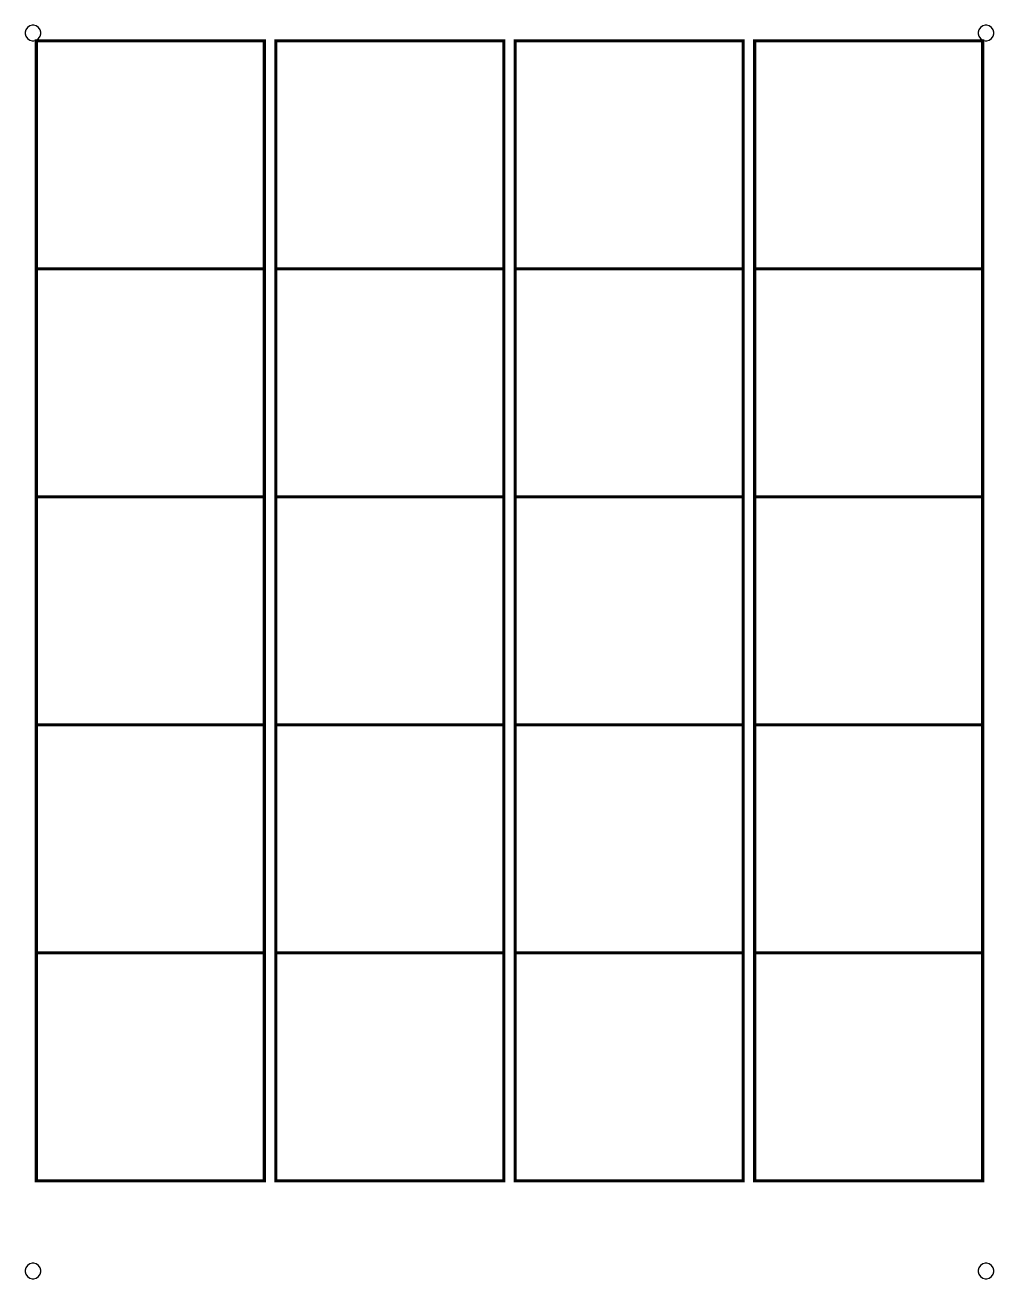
# Model space of a CAD drawing. Extents: x 0 to 216, y 0 to 279.
import ezdxf

# ---------------------------------------------------------------- set-up
doc = ezdxf.new("R2010")
doc.units = 0
doc.layers.add('C00-00-00-BLACK', color=7, linetype='CONTINUOUS')

msp = doc.modelspace()

# ---------------------------------------------------------------- linework, layer by layer
at = {"layer": 'C00-00-00-BLACK'}
for points in [[(3.52778, 277.636), (3.52778, 277.808), (3.3886, 278.324), (3.01101, 278.885), (2.45015, 279.262), (1.93477, 279.4), (1.76389, 279.4), (1.59163, 279.4), (1.07625, 279.262), (0.515387, 278.885), (0.137804, 278.324), (0, 277.808), (0, 277.636), (0, 277.465), (0.137804, 276.95), (0.515387, 276.389), (1.07625, 276.012), (1.59163, 275.872), (1.76389, 275.872), (1.93477, 275.872), (2.45015, 276.012), (3.01101, 276.389), (3.3886, 276.95), (3.52778, 277.465), (3.52778, 277.636)], [(3.52778, 277.636), (3.52778, 277.808), (3.3886, 278.324), (3.01101, 278.885), (2.45015, 279.262), (1.93477, 279.4), (1.76389, 279.4), (1.59163, 279.4), (1.07625, 279.262), (0.515387, 278.885), (0.137804, 278.324), (0, 277.808), (0, 277.636), (0, 277.465), (0.137804, 276.95), (0.515387, 276.389), (1.07625, 276.012), (1.59163, 275.872), (1.76389, 275.872), (1.93477, 275.872), (2.45015, 276.012), (3.01101, 276.389), (3.3886, 276.95), (3.52778, 277.465), (3.52778, 277.636)], [(3.52778, 277.636), (3.52778, 277.808), (3.3886, 278.324), (3.01101, 278.885), (2.45015, 279.262), (1.93477, 279.4), (1.76389, 279.4), (1.59163, 279.4), (1.07625, 279.262), (0.515387, 278.885), (0.137804, 278.324), (0, 277.808), (0, 277.636), (0, 277.465), (0.137804, 276.95), (0.515387, 276.389), (1.07625, 276.012), (1.59163, 275.872), (1.76389, 275.872), (1.93477, 275.872), (2.45015, 276.012), (3.01101, 276.389), (3.3886, 276.95), (3.52778, 277.465), (3.52778, 277.636)], [(3.52778, 277.636), (3.52778, 277.808), (3.3886, 278.324), (3.01101, 278.885), (2.45015, 279.262), (1.93477, 279.4), (1.76389, 279.4), (1.59163, 279.4), (1.07625, 279.262), (0.515387, 278.885), (0.137804, 278.324), (0, 277.808), (0, 277.636), (0, 277.465), (0.137804, 276.95), (0.515387, 276.389), (1.07625, 276.012), (1.59163, 275.872), (1.76389, 275.872), (1.93477, 275.872), (2.45015, 276.012), (3.01101, 276.389), (3.3886, 276.95), (3.52778, 277.465), (3.52778, 277.636)], [(3.52778, 277.636), (3.52778, 277.808), (3.3886, 278.324), (3.01101, 278.885), (2.45015, 279.262), (1.93477, 279.4), (1.76389, 279.4), (1.59163, 279.4), (1.07625, 279.262), (0.515387, 278.885), (0.137804, 278.324), (0, 277.808), (0, 277.636), (0, 277.465), (0.137804, 276.95), (0.515387, 276.389), (1.07625, 276.012), (1.59163, 275.872), (1.76389, 275.872), (1.93477, 275.872), (2.45015, 276.012), (3.01101, 276.389), (3.3886, 276.95), (3.52778, 277.465), (3.52778, 277.636)], [(215.9, 277.636), (215.9, 277.808), (215.761, 278.324), (215.383, 278.885), (214.822, 279.262), (214.307, 279.4), (214.136, 279.4), (213.964, 279.4), (213.449, 279.262), (212.888, 278.885), (212.51, 278.324), (212.372, 277.808), (212.372, 277.636), (212.372, 277.465), (212.51, 276.95), (212.888, 276.389), (213.449, 276.012), (213.964, 275.872), (214.136, 275.872), (214.307, 275.872), (214.822, 276.012), (215.383, 276.389), (215.761, 276.95), (215.9, 277.465), (215.9, 277.636)], [(215.9, 277.636), (215.9, 277.808), (215.761, 278.324), (215.383, 278.885), (214.822, 279.262), (214.307, 279.4), (214.136, 279.4), (213.964, 279.4), (213.449, 279.262), (212.888, 278.885), (212.51, 278.324), (212.372, 277.808), (212.372, 277.636), (212.372, 277.465), (212.51, 276.95), (212.888, 276.389), (213.449, 276.012), (213.964, 275.872), (214.136, 275.872), (214.307, 275.872), (214.822, 276.012), (215.383, 276.389), (215.761, 276.95), (215.9, 277.465), (215.9, 277.636)], [(215.9, 277.636), (215.9, 277.808), (215.761, 278.324), (215.383, 278.885), (214.822, 279.262), (214.307, 279.4), (214.136, 279.4), (213.964, 279.4), (213.449, 279.262), (212.888, 278.885), (212.51, 278.324), (212.372, 277.808), (212.372, 277.636), (212.372, 277.465), (212.51, 276.95), (212.888, 276.389), (213.449, 276.012), (213.964, 275.872), (214.136, 275.872), (214.307, 275.872), (214.822, 276.012), (215.383, 276.389), (215.761, 276.95), (215.9, 277.465), (215.9, 277.636)], [(215.9, 277.636), (215.9, 277.808), (215.761, 278.324), (215.383, 278.885), (214.822, 279.262), (214.307, 279.4), (214.136, 279.4), (213.964, 279.4), (213.449, 279.262), (212.888, 278.885), (212.51, 278.324), (212.372, 277.808), (212.372, 277.636), (212.372, 277.465), (212.51, 276.95), (212.888, 276.389), (213.449, 276.012), (213.964, 275.872), (214.136, 275.872), (214.307, 275.872), (214.822, 276.012), (215.383, 276.389), (215.761, 276.95), (215.9, 277.465), (215.9, 277.636)], [(215.9, 277.636), (215.9, 277.808), (215.761, 278.324), (215.383, 278.885), (214.822, 279.262), (214.307, 279.4), (214.136, 279.4), (213.964, 279.4), (213.449, 279.262), (212.888, 278.885), (212.51, 278.324), (212.372, 277.808), (212.372, 277.636), (212.372, 277.465), (212.51, 276.95), (212.888, 276.389), (213.449, 276.012), (213.964, 275.872), (214.136, 275.872), (214.307, 275.872), (214.822, 276.012), (215.383, 276.389), (215.761, 276.95), (215.9, 277.465), (215.9, 277.636)], [(3.52778, 1.76389), (3.52778, 1.93614), (3.3886, 2.45153), (3.01101, 3.01239), (2.45015, 3.38998), (1.93477, 3.52778), (1.76389, 3.52778), (1.59163, 3.52778), (1.07625, 3.38998), (0.515387, 3.01239), (0.137804, 2.45153), (0, 1.93614), (0, 1.76389), (0, 1.59301), (0.137804, 1.07763), (0.515387, 0.516763), (1.07625, 0.139182), (1.59163, 0), (1.76389, 0), (1.93477, 0), (2.45015, 0.139182), (3.01101, 0.516763), (3.3886, 1.07763), (3.52778, 1.59301), (3.52778, 1.76389)], [(3.52778, 1.76389), (3.52778, 1.93614), (3.3886, 2.45153), (3.01101, 3.01239), (2.45015, 3.38998), (1.93477, 3.52778), (1.76389, 3.52778), (1.59163, 3.52778), (1.07625, 3.38998), (0.515387, 3.01239), (0.137804, 2.45153), (0, 1.93614), (0, 1.76389), (0, 1.59301), (0.137804, 1.07763), (0.515387, 0.516763), (1.07625, 0.139182), (1.59163, 0), (1.76389, 0), (1.93477, 0), (2.45015, 0.139182), (3.01101, 0.516763), (3.3886, 1.07763), (3.52778, 1.59301), (3.52778, 1.76389)], [(3.52778, 1.76389), (3.52778, 1.93614), (3.3886, 2.45153), (3.01101, 3.01239), (2.45015, 3.38998), (1.93477, 3.52778), (1.76389, 3.52778), (1.59163, 3.52778), (1.07625, 3.38998), (0.515387, 3.01239), (0.137804, 2.45153), (0, 1.93614), (0, 1.76389), (0, 1.59301), (0.137804, 1.07763), (0.515387, 0.516763), (1.07625, 0.139182), (1.59163, 0), (1.76389, 0), (1.93477, 0), (2.45015, 0.139182), (3.01101, 0.516763), (3.3886, 1.07763), (3.52778, 1.59301), (3.52778, 1.76389)], [(3.52778, 1.76389), (3.52778, 1.93614), (3.3886, 2.45153), (3.01101, 3.01239), (2.45015, 3.38998), (1.93477, 3.52778), (1.76389, 3.52778), (1.59163, 3.52778), (1.07625, 3.38998), (0.515387, 3.01239), (0.137804, 2.45153), (0, 1.93614), (0, 1.76389), (0, 1.59301), (0.137804, 1.07763), (0.515387, 0.516763), (1.07625, 0.139182), (1.59163, 0), (1.76389, 0), (1.93477, 0), (2.45015, 0.139182), (3.01101, 0.516763), (3.3886, 1.07763), (3.52778, 1.59301), (3.52778, 1.76389)], [(3.52778, 1.76389), (3.52778, 1.93614), (3.3886, 2.45153), (3.01101, 3.01239), (2.45015, 3.38998), (1.93477, 3.52778), (1.76389, 3.52778), (1.59163, 3.52778), (1.07625, 3.38998), (0.515387, 3.01239), (0.137804, 2.45153), (0, 1.93614), (0, 1.76389), (0, 1.59301), (0.137804, 1.07763), (0.515387, 0.516763), (1.07625, 0.139182), (1.59163, 0), (1.76389, 0), (1.93477, 0), (2.45015, 0.139182), (3.01101, 0.516763), (3.3886, 1.07763), (3.52778, 1.59301), (3.52778, 1.76389)], [(215.9, 1.76389), (215.9, 1.93614), (215.761, 2.45153), (215.383, 3.01239), (214.822, 3.38998), (214.307, 3.52778), (214.136, 3.52778), (213.964, 3.52778), (213.449, 3.38998), (212.888, 3.01239), (212.51, 2.45153), (212.372, 1.93614), (212.372, 1.76389), (212.372, 1.59301), (212.51, 1.07763), (212.888, 0.516763), (213.449, 0.139182), (213.964, 0), (214.136, 0), (214.307, 0), (214.822, 0.139182), (215.383, 0.516763), (215.761, 1.07763), (215.9, 1.59301), (215.9, 1.76389)], [(215.9, 1.76389), (215.9, 1.93614), (215.761, 2.45153), (215.383, 3.01239), (214.822, 3.38998), (214.307, 3.52778), (214.136, 3.52778), (213.964, 3.52778), (213.449, 3.38998), (212.888, 3.01239), (212.51, 2.45153), (212.372, 1.93614), (212.372, 1.76389), (212.372, 1.59301), (212.51, 1.07763), (212.888, 0.516763), (213.449, 0.139182), (213.964, 0), (214.136, 0), (214.307, 0), (214.822, 0.139182), (215.383, 0.516763), (215.761, 1.07763), (215.9, 1.59301), (215.9, 1.76389)], [(215.9, 1.76389), (215.9, 1.93614), (215.761, 2.45153), (215.383, 3.01239), (214.822, 3.38998), (214.307, 3.52778), (214.136, 3.52778), (213.964, 3.52778), (213.449, 3.38998), (212.888, 3.01239), (212.51, 2.45153), (212.372, 1.93614), (212.372, 1.76389), (212.372, 1.59301), (212.51, 1.07763), (212.888, 0.516763), (213.449, 0.139182), (213.964, 0), (214.136, 0), (214.307, 0), (214.822, 0.139182), (215.383, 0.516763), (215.761, 1.07763), (215.9, 1.59301), (215.9, 1.76389)], [(215.9, 1.76389), (215.9, 1.93614), (215.761, 2.45153), (215.383, 3.01239), (214.822, 3.38998), (214.307, 3.52778), (214.136, 3.52778), (213.964, 3.52778), (213.449, 3.38998), (212.888, 3.01239), (212.51, 2.45153), (212.372, 1.93614), (212.372, 1.76389), (212.372, 1.59301), (212.51, 1.07763), (212.888, 0.516763), (213.449, 0.139182), (213.964, 0), (214.136, 0), (214.307, 0), (214.822, 0.139182), (215.383, 0.516763), (215.761, 1.07763), (215.9, 1.59301), (215.9, 1.76389)], [(215.9, 1.76389), (215.9, 1.93614), (215.761, 2.45153), (215.383, 3.01239), (214.822, 3.38998), (214.307, 3.52778), (214.136, 3.52778), (213.964, 3.52778), (213.449, 3.38998), (212.888, 3.01239), (212.51, 2.45153), (212.372, 1.93614), (212.372, 1.76389), (212.372, 1.59301), (212.51, 1.07763), (212.888, 0.516763), (213.449, 0.139182), (213.964, 0), (214.136, 0), (214.307, 0), (214.822, 0.139182), (215.383, 0.516763), (215.761, 1.07763), (215.9, 1.59301), (215.9, 1.76389)]]:
    msp.add_lwpolyline(points, close=True, dxfattribs=at)
at = {"layer": 'C00-00-00-BLACK', "const_width": 0.705556}
for points in [[(2.51492, 225.072), (53.315, 225.072), (53.315, 275.872), (2.51492, 275.872), (2.51492, 225.072)], [(55.8726, 225.072), (106.673, 225.072), (106.673, 275.872), (55.8726, 275.872), (55.8726, 225.072)], [(109.227, 225.072), (160.027, 225.072), (160.027, 275.872), (109.227, 275.872), (109.227, 225.072)], [(162.585, 225.072), (213.385, 225.072), (213.385, 275.872), (162.585, 275.872), (162.585, 225.072)], [(2.51492, 174.272), (53.315, 174.272), (53.315, 225.072), (2.51492, 225.072), (2.51492, 174.272)], [(55.8726, 174.272), (106.673, 174.272), (106.673, 225.072), (55.8726, 225.072), (55.8726, 174.272)], [(109.227, 174.272), (160.027, 174.272), (160.027, 225.072), (109.227, 225.072), (109.227, 174.272)], [(162.585, 174.272), (213.385, 174.272), (213.385, 225.072), (162.585, 225.072), (162.585, 174.272)], [(2.51492, 123.472), (53.315, 123.472), (53.315, 174.272), (2.51492, 174.272), (2.51492, 123.472)], [(55.8726, 123.472), (106.673, 123.472), (106.673, 174.272), (55.8726, 174.272), (55.8726, 123.472)], [(109.227, 123.472), (160.027, 123.472), (160.027, 174.272), (109.227, 174.272), (109.227, 123.472)], [(162.585, 123.472), (213.385, 123.472), (213.385, 174.272), (162.585, 174.272), (162.585, 123.472)], [(2.51492, 72.6722), (53.315, 72.6722), (53.315, 123.472), (2.51492, 123.472), (2.51492, 72.6722)], [(55.8726, 72.6722), (106.673, 72.6722), (106.673, 123.472), (55.8726, 123.472), (55.8726, 72.6722)], [(109.227, 72.6722), (160.027, 72.6722), (160.027, 123.472), (109.227, 123.472), (109.227, 72.6722)], [(162.585, 72.6722), (213.385, 72.6722), (213.385, 123.472), (162.585, 123.472), (162.585, 72.6722)], [(2.51492, 21.8722), (53.315, 21.8722), (53.315, 72.6722), (2.51492, 72.6722), (2.51492, 21.8722)], [(55.8726, 21.8722), (106.673, 21.8722), (106.673, 72.6722), (55.8726, 72.6722), (55.8726, 21.8722)], [(109.227, 21.8722), (160.027, 21.8722), (160.027, 72.6722), (109.227, 72.6722), (109.227, 21.8722)], [(162.585, 21.8722), (213.385, 21.8722), (213.385, 72.6722), (162.585, 72.6722), (162.585, 21.8722)]]:
    msp.add_lwpolyline(points, close=True, dxfattribs=at)

doc.saveas('drawing.dxf')
